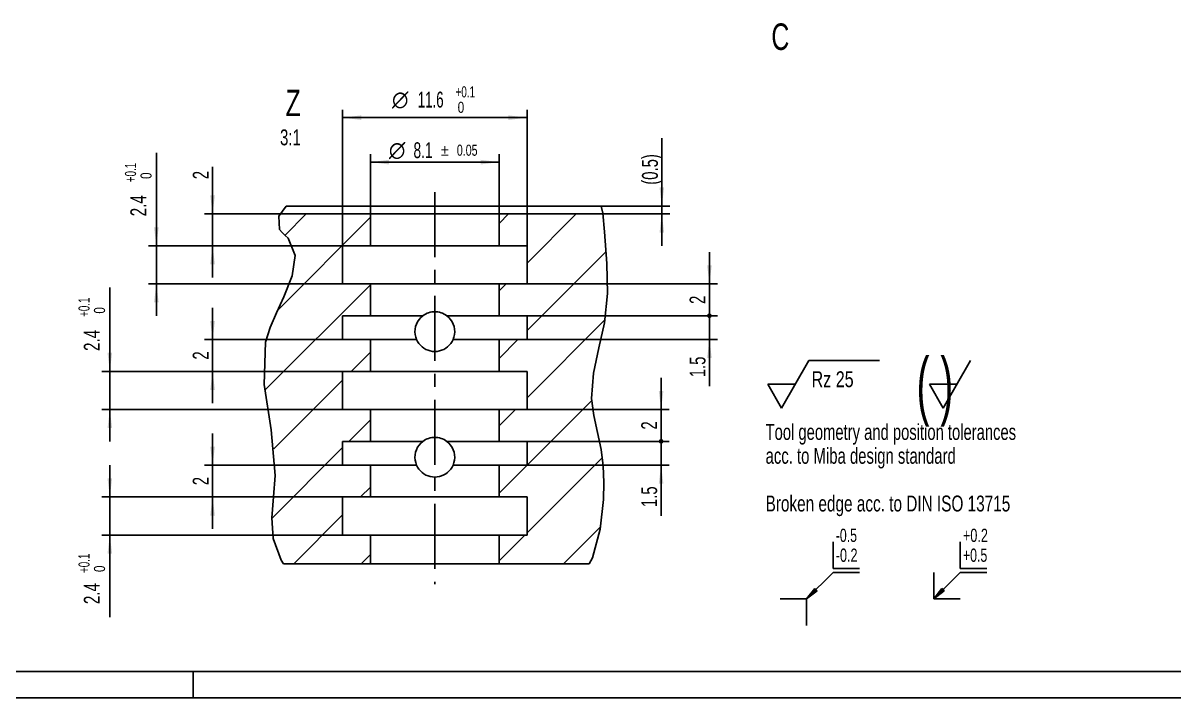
# Model space of a CAD drawing. Header units: millimetres. Extents: x 0 to 594, y 0 to 420.
# Drawn here: x 177.9 to 395.1, y 0 to 127.3 of the extents above; entities that cross this region are included whole.
import ezdxf
from ezdxf.enums import TextEntityAlignment as Align

# ---------------------------------------------------------------- set-up
doc = ezdxf.new("R2010")
doc.units = ezdxf.units.MM
doc.header["$LTSCALE"] = 32.67
doc.linetypes.add('CENTER', pattern=[0.6, 0.375, -0.075, 0.075, -0.075])
doc.layers.get('0').update_dxf_attribs({"linetype": 'CONTINUOUS'})
doc.layers.add('_AXIS', color=7, linetype='CONTINUOUS')
doc.layers.add('_DRAWING_DIM', color=7, linetype='CONTINUOUS')
doc.styles.get("Standard").update_dxf_attribs({"font": 'txt', "width": 0.7})
doc.styles.add('TEXTSTYLE_2', font='gdt')
doc.styles.add('TEXTSTYLE_3', font='txt', dxfattribs={"width": 0.6})
doc.styles.add('TEXTSTYLE_5', font='txt', dxfattribs={"width": 0.58})
doc.dimstyles.new('DIMSTYLE_1', dxfattribs={"dimtxt": 3, "dimasz": 3.5, "dimexe": 1.5, "dimexo": 0, "dimgap": 0.75, "dimtad": 1, "dimdec": 3, "dimlfac": 0.333333, "dimdsep": 46, "dimtxsty": 'STANDARD', "dimblk": '_FILLED', "dimblk1": '_FILLED', "dimblk2": '_FILLED', "dimcen": 0, "dimadec": 3, "dimazin": 2, "dimtp": 0.1, "dimtm": 0.1, "dimtfac": 1, "dimtdec": 3, "dimtofl": 0, "dimtmove": 0, "dimatfit": 3, "dimldrblk": '_FILLED', "dimfxl": 1, "dimtolj": 1, "dimarcsym": 0})
doc.dimstyles.new('DIMSTYLE_10', dxfattribs={"dimtxt": 3, "dimasz": 3.5, "dimexe": 1.5, "dimexo": 0, "dimgap": 0.75, "dimtad": 1, "dimdec": 3, "dimlfac": 0.333333, "dimdsep": 46, "dimtxsty": 'STANDARD', "dimblk": '_FILLED', "dimblk1": '_FILLED', "dimblk2": '_FILLED', "dimcen": 0, "dimadec": 3, "dimazin": 2, "dimtol": 1, "dimtp": 0.1, "dimtfac": 0.7, "dimtdec": 3, "dimtofl": 0, "dimtmove": 0, "dimatfit": 3, "dimldrblk": '_FILLED', "dimfxl": 1, "dimtolj": 1, "dimarcsym": 0})
doc.dimstyles.new('DIMSTYLE_11', dxfattribs={"dimtxt": 3, "dimasz": 3.5, "dimexe": 1.5, "dimexo": 0, "dimgap": 0.75, "dimtad": 1, "dimdec": 3, "dimlfac": 0.333333, "dimdsep": 46, "dimtxsty": 'STANDARD', "dimblk": '_FILLED', "dimblk1": '_FILLED', "dimblk2": '_FILLED', "dimcen": 0, "dimadec": 3, "dimazin": 2, "dimtol": 1, "dimtp": 0.05, "dimtm": 0.05, "dimtfac": 1, "dimtdec": 3, "dimtofl": 0, "dimtmove": 0, "dimatfit": 3, "dimldrblk": '_FILLED', "dimfxl": 1, "dimtolj": 1, "dimarcsym": 0})

# ---------------------------------------------------------------- blocks, each defined once
blk = doc.blocks.new('_FILLED')
at = {"color": 0, "linetype": 'BYBLOCK'}
blk.add_solid([(0, 0), (-1, 0.125), (-1, -0.125)], dxfattribs=at)
blk = doc.blocks.new('*D0')
at = {"layer": '_DRAWING_DIM', "color": 2, "linetype": 'CONTINUOUS'}
for p, q in [((298.42, 92.82), (298.42, 105.62)), ((298.42, 105.62), (298.42, 92.07)), ((286.33, 92.82), (299.92, 92.82)), ((286.97, 91.32), (299.92, 91.32)), ((298.42, 85.32), (298.42, 92.07)), ((298.42, 91.32), (298.42, 85.32))]:
    blk.add_line(p, q, dxfattribs=at)
at = {"layer": '_DRAWING_DIM', "color": 2, "linetype": 'CONTINUOUS', "xscale": 3.5, "yscale": 3.5, "zscale": 3.5}
for p, rotation in [((298.42, 92.82), 270), ((298.42, 91.32), 90)]:
    blk.add_blockref('_FILLED', p, dxfattribs=dict(at, rotation=rotation))
at = {"layer": '_DRAWING_DIM', "color": 2, "linetype": 'CONTINUOUS', "insert": (294.67, 96.83), "char_height": 3, "width": 13.1786, "attachment_point": 1, "rotation": 90, "line_spacing_factor": 0.9}
blk.add_mtext('(0.5)', dxfattribs=at)
blk = doc.blocks.new('*D21')
at = {"color": 2, "linetype": 'CONTINUOUS'}
for p, q in [((238.18, 85.32), (238.18, 110.99)), ((272.98, 85.32), (272.98, 110.99)), ((238.18, 109.49), (255.58, 109.49)), ((272.98, 109.49), (255.58, 109.49))]:
    blk.add_line(p, q, dxfattribs=at)
at = {"color": 2, "linetype": 'CONTINUOUS', "xscale": 3.5, "yscale": 3.5, "zscale": 3.5, "rotation": 180}
blk.add_blockref('_FILLED', (238.18, 109.49), dxfattribs=at)
at = {"color": 2, "linetype": 'CONTINUOUS', "xscale": 3.5, "yscale": 3.5, "zscale": 3.5}
blk.add_blockref('_FILLED', (272.98, 109.49), dxfattribs=at)
at = {"color": 2, "linetype": 'CONTINUOUS', "style": 'TEXTSTYLE_3'}
for s, width, p in [('+0.1', 0.660714, (261.33, 113.31)), (' 0', 0.785714, (260.2, 110.39))]:
    blk.add_text(s, height=2.1, dxfattribs=dict(at, width=width)).set_placement(p, align=Align.CENTER)
at = {"color": 2, "linetype": 'CONTINUOUS', "style": 'TEXTSTYLE_2'}
blk.add_text('n', height=3, dxfattribs=at).set_placement((249.05, 111.4), align=Align.CENTER)
at = {"color": 2, "linetype": 'CONTINUOUS', "width": 0.625}
blk.add_text('11.6', height=3, dxfattribs=at).set_placement((254.8, 111.4), align=Align.CENTER)
blk = doc.blocks.new('*D22')
at = {"color": 2, "linetype": 'CONTINUOUS'}
for p, q in [((203.03, 85.32), (203.03, 102.86)), ((203.03, 102.86), (203.03, 81.72)), ((238.18, 85.32), (201.53, 85.32)), ((203.03, 72.12), (203.03, 81.72)), ((238.18, 78.12), (201.53, 78.12)), ((203.03, 78.12), (203.03, 72.12))]:
    blk.add_line(p, q, dxfattribs=at)
at = {"color": 2, "linetype": 'CONTINUOUS', "xscale": 3.5, "yscale": 3.5, "zscale": 3.5}
for p, rotation in [((203.03, 85.32), 270), ((203.03, 78.12), 90)]:
    blk.add_blockref('_FILLED', p, dxfattribs=dict(at, rotation=rotation))
at = {"color": 2, "linetype": 'CONTINUOUS', "style": 'TEXTSTYLE_3'}
for s, width, p in [('+0.1', 0.660714, (199.2, 97.31)), (' 0', 0.785714, (202.13, 97.31))]:
    blk.add_text(s, height=2.1, rotation=90, dxfattribs=dict(at, width=width)).set_placement(p)
at = {"color": 2, "linetype": 'CONTINUOUS', "width": 0.714286}
blk.add_text('2.4', height=3, rotation=90, dxfattribs=at).set_placement((201.12, 90.88))
blk = doc.blocks.new('*D23')
at = {"color": 2, "linetype": 'CONTINUOUS'}
for p, q in [((194.25, 61.62), (194.25, 77.45)), ((194.25, 77.45), (194.25, 58.02)), ((238.18, 61.62), (192.75, 61.62)), ((194.25, 48.42), (194.25, 58.02)), ((238.18, 54.42), (192.75, 54.42)), ((194.25, 54.42), (194.25, 48.42))]:
    blk.add_line(p, q, dxfattribs=at)
at = {"color": 2, "linetype": 'CONTINUOUS', "xscale": 3.5, "yscale": 3.5, "zscale": 3.5}
for p, rotation in [((194.25, 61.62), 270), ((194.25, 54.42), 90)]:
    blk.add_blockref('_FILLED', p, dxfattribs=dict(at, rotation=rotation))
at = {"color": 2, "linetype": 'CONTINUOUS', "style": 'TEXTSTYLE_3'}
for s, width, p in [('+0.1', 0.660714, (190.43, 71.9)), (' 0', 0.785714, (193.35, 71.9))]:
    blk.add_text(s, height=2.1, rotation=90, dxfattribs=dict(at, width=width)).set_placement(p)
at = {"color": 2, "linetype": 'CONTINUOUS', "width": 0.714286}
blk.add_text('2.4', height=3, rotation=90, dxfattribs=at).set_placement((192.34, 65.47))
blk = doc.blocks.new('*D24')
at = {"color": 2, "linetype": 'CONTINUOUS'}
for p, q in [((194.25, 37.92), (194.25, 43.92)), ((194.25, 43.92), (194.25, 34.32)), ((238.18, 37.92), (192.75, 37.92)), ((194.25, 15.26), (194.25, 34.32)), ((238.18, 30.72), (192.75, 30.72)), ((194.25, 30.72), (194.25, 15.26))]:
    blk.add_line(p, q, dxfattribs=at)
at = {"color": 2, "linetype": 'CONTINUOUS', "xscale": 3.5, "yscale": 3.5, "zscale": 3.5}
for p, rotation in [((194.25, 37.92), 270), ((194.25, 30.72), 90)]:
    blk.add_blockref('_FILLED', p, dxfattribs=dict(at, rotation=rotation))
at = {"color": 2, "linetype": 'CONTINUOUS', "style": 'TEXTSTYLE_3'}
for s, width, p in [('+0.1', 0.660714, (190.43, 27.24)), (' 0', 0.785714, (193.35, 24.99))]:
    blk.add_text(s, height=2.1, rotation=90, dxfattribs=dict(at, width=width)).set_placement(p, align=Align.RIGHT)
at = {"color": 2, "linetype": 'CONTINUOUS', "width": 0.714286}
blk.add_text('2.4', height=3, rotation=90, dxfattribs=at).set_placement((192.34, 21.69), align=Align.RIGHT)
blk = doc.blocks.new('_DOT')
at = {"color": 0, "linetype": 'BYBLOCK'}
blk.add_line((-0.125, 0), (-1, 0), dxfattribs=at)
at = {"color": 0, "linetype": 'BYBLOCK', "const_width": 0.125}
blk.add_lwpolyline([(-0.0625, 0, 1), (0.0625, 0, 1)], format="xyb", close=True, dxfattribs=at)
blk = doc.blocks.new('*D25')
at = {"color": 2, "linetype": 'CONTINUOUS'}
for p, q in [((307.4, 72.12), (307.4, 78.12)), ((307.4, 78.12), (307.4, 69.87)), ((272.94, 72.12), (308.9, 72.12)), ((307.4, 58.85), (307.4, 69.87)), ((272.6, 67.62), (308.9, 67.62)), ((307.4, 67.62), (307.4, 58.85))]:
    blk.add_line(p, q, dxfattribs=at)
at = {"color": 2, "linetype": 'CONTINUOUS', "xscale": 3.5, "yscale": 3.5, "zscale": 3.5}
for name, p, rotation in [('_DOT', (307.4, 72.12), 270), ('_FILLED', (307.4, 67.62), 90)]:
    blk.add_blockref(name, p, dxfattribs=dict(at, rotation=rotation))
at = {"color": 2, "linetype": 'CONTINUOUS', "insert": (303.65, 64.42), "char_height": 3, "width": 8.3571, "attachment_point": 3, "rotation": 90, "line_spacing_factor": 0.9}
blk.add_mtext('1.5', dxfattribs=at)
blk = doc.blocks.new('*D26')
at = {"color": 2, "linetype": 'CONTINUOUS'}
for p, q in [((298.28, 48.42), (298.28, 54.42)), ((298.28, 54.42), (298.28, 46.17)), ((272.24, 48.42), (299.78, 48.42)), ((298.28, 34.35), (298.28, 46.17)), ((272.5, 43.92), (299.78, 43.92)), ((298.28, 43.92), (298.28, 34.35))]:
    blk.add_line(p, q, dxfattribs=at)
at = {"color": 2, "linetype": 'CONTINUOUS', "xscale": 3.5, "yscale": 3.5, "zscale": 3.5}
for name, p, rotation in [('_DOT', (298.28, 48.42), 270), ('_FILLED', (298.28, 43.92), 90)]:
    blk.add_blockref(name, p, dxfattribs=dict(at, rotation=rotation))
at = {"color": 2, "linetype": 'CONTINUOUS', "insert": (294.53, 39.92), "char_height": 3, "width": 8.3571, "attachment_point": 3, "rotation": 90, "line_spacing_factor": 0.9}
blk.add_mtext('1.5', dxfattribs=at)
blk = doc.blocks.new('*D27')
at = {"color": 2, "linetype": 'CONTINUOUS'}
for p, q in [((307.4, 78.12), (307.4, 84.12)), ((307.4, 84.12), (307.4, 75.12)), ((272.93, 78.12), (308.9, 78.12)), ((307.4, 66.12), (307.4, 75.12)), ((272.63, 72.12), (308.9, 72.12)), ((307.4, 72.12), (307.4, 66.12))]:
    blk.add_line(p, q, dxfattribs=at)
at = {"color": 2, "linetype": 'CONTINUOUS', "xscale": 3.5, "yscale": 3.5, "zscale": 3.5}
for name, p, rotation in [('_FILLED', (307.4, 78.12), 270), ('_DOT', (307.4, 72.12), 90)]:
    blk.add_blockref(name, p, dxfattribs=dict(at, rotation=rotation))
at = {"color": 2, "linetype": 'CONTINUOUS', "insert": (303.65, 75.12), "char_height": 3, "width": 3.5357, "attachment_point": 2, "rotation": 90, "line_spacing_factor": 0.9}
blk.add_mtext('2', dxfattribs=at)
blk = doc.blocks.new('*D28')
at = {"color": 2, "linetype": 'CONTINUOUS'}
for p, q in [((213.64, 67.62), (213.64, 73.62)), ((213.64, 73.62), (213.64, 64.62)), ((238.64, 67.62), (212.14, 67.62)), ((213.64, 55.62), (213.64, 64.62)), ((238.77, 61.62), (212.14, 61.62)), ((213.64, 61.62), (213.64, 55.62))]:
    blk.add_line(p, q, dxfattribs=at)
at = {"color": 2, "linetype": 'CONTINUOUS', "xscale": 3.5, "yscale": 3.5, "zscale": 3.5}
for p, rotation in [((213.64, 67.62), 270), ((213.64, 61.62), 90)]:
    blk.add_blockref('_FILLED', p, dxfattribs=dict(at, rotation=rotation))
at = {"color": 2, "linetype": 'CONTINUOUS', "insert": (209.89, 64.62), "char_height": 3, "width": 3.5357, "attachment_point": 2, "rotation": 90, "line_spacing_factor": 0.9}
blk.add_mtext('2', dxfattribs=at)
blk = doc.blocks.new('*D29')
at = {"color": 2, "linetype": 'CONTINUOUS'}
for p, q in [((298.28, 54.42), (298.28, 60.42)), ((298.28, 60.42), (298.28, 51.42)), ((272.83, 54.42), (299.78, 54.42)), ((298.28, 42.42), (298.28, 51.42)), ((272.7, 48.42), (299.78, 48.42)), ((298.28, 48.42), (298.28, 42.42))]:
    blk.add_line(p, q, dxfattribs=at)
at = {"color": 2, "linetype": 'CONTINUOUS', "xscale": 3.5, "yscale": 3.5, "zscale": 3.5}
for name, p, rotation in [('_FILLED', (298.28, 54.42), 270), ('_DOT', (298.28, 48.42), 90)]:
    blk.add_blockref(name, p, dxfattribs=dict(at, rotation=rotation))
at = {"color": 2, "linetype": 'CONTINUOUS', "insert": (294.53, 51.42), "char_height": 3, "width": 3.5357, "attachment_point": 2, "rotation": 90, "line_spacing_factor": 0.9}
blk.add_mtext('2', dxfattribs=at)
blk = doc.blocks.new('*D30')
at = {"color": 2, "linetype": 'CONTINUOUS'}
for p, q in [((213.64, 43.92), (213.64, 49.92)), ((213.64, 49.92), (213.64, 40.92)), ((243.43, 43.92), (212.14, 43.92)), ((213.64, 31.92), (213.64, 40.92)), ((243.43, 37.92), (212.14, 37.92)), ((213.64, 37.92), (213.64, 31.92))]:
    blk.add_line(p, q, dxfattribs=at)
at = {"color": 2, "linetype": 'CONTINUOUS', "xscale": 3.5, "yscale": 3.5, "zscale": 3.5}
for p, rotation in [((213.64, 43.92), 270), ((213.64, 37.92), 90)]:
    blk.add_blockref('_FILLED', p, dxfattribs=dict(at, rotation=rotation))
at = {"color": 2, "linetype": 'CONTINUOUS', "insert": (209.89, 40.92), "char_height": 3, "width": 3.5357, "attachment_point": 2, "rotation": 90, "line_spacing_factor": 0.9}
blk.add_mtext('2', dxfattribs=at)
blk = doc.blocks.new('*D31')
at = {"color": 2, "linetype": 'CONTINUOUS'}
for p, q in [((243.43, 91.32), (243.43, 102.6)), ((267.73, 91.32), (267.73, 102.6)), ((243.43, 101.1), (255.58, 101.1)), ((267.73, 101.1), (255.58, 101.1))]:
    blk.add_line(p, q, dxfattribs=at)
at = {"color": 2, "linetype": 'CONTINUOUS', "xscale": 3.5, "yscale": 3.5, "zscale": 3.5, "rotation": 180}
blk.add_blockref('_FILLED', (243.43, 101.1), dxfattribs=at)
at = {"color": 2, "linetype": 'CONTINUOUS', "xscale": 3.5, "yscale": 3.5, "zscale": 3.5}
blk.add_blockref('_FILLED', (267.73, 101.1), dxfattribs=at)
at = {"color": 2, "linetype": 'CONTINUOUS', "style": 'TEXTSTYLE_2'}
for s, height, p in [('n', 3, (248.46, 101.85)), ('`', 2.1, (257.47, 102.3))]:
    blk.add_text(s, height=height, dxfattribs=at).set_placement(p, align=Align.CENTER)
at = {"color": 2, "linetype": 'CONTINUOUS'}
for s, height, width, p in [('8.1', 3, 0.642857, (253.35, 101.85)), ('0.05', 2.1, 0.714286, (261.69, 102.3))]:
    blk.add_text(s, height=height, dxfattribs=dict(at, width=width)).set_placement(p, align=Align.CENTER)
blk = doc.blocks.new('*D35')
at = {"color": 2, "linetype": 'CONTINUOUS'}
for p, q in [((213.64, 91.32), (213.64, 100.24)), ((213.64, 100.24), (213.64, 88.32)), ((226.77, 91.32), (212.14, 91.32)), ((213.64, 79.32), (213.64, 88.32)), ((238.25, 85.32), (212.14, 85.32)), ((213.64, 85.32), (213.64, 79.32))]:
    blk.add_line(p, q, dxfattribs=at)
at = {"color": 2, "linetype": 'CONTINUOUS', "xscale": 3.5, "yscale": 3.5, "zscale": 3.5}
for p, rotation in [((213.64, 91.32), 270), ((213.64, 85.32), 90)]:
    blk.add_blockref('_FILLED', p, dxfattribs=dict(at, rotation=rotation))
at = {"color": 2, "linetype": 'CONTINUOUS', "insert": (209.89, 97.88), "char_height": 3, "width": 3.5357, "attachment_point": 1, "rotation": 90, "line_spacing_factor": 0.9}
blk.add_mtext('2', dxfattribs=at)
blk = doc.blocks.new('FORMAT_ADDON_BL3', base_point=(356.57, 38.94))
at = {"color": 5, "linetype": 'CONTINUOUS'}
for p, q in [((321, 54.69), (326.19, 63.69)), ((326.19, 63.69), (339.49, 63.69)), ((318.4, 59.19), (321, 54.69)), ((318.4, 59.19), (323.59, 59.19)), ((330.74, 24.44), (330.74, 29.44)), ((354.74, 24.44), (354.74, 29.44)), ((330.74, 24.44), (335.74, 24.44)), ((354.74, 24.44), (359.74, 24.44)), ((325.74, 18.69), (330.74, 23.69)), ((335.74, 23.69), (330.74, 23.69)), ((349.74, 18.69), (354.74, 23.69)), ((359.74, 23.69), (354.74, 23.69)), ((327.29, 20.68), (325.74, 18.69)), ((327.73, 20.24), (325.74, 18.69)), ((327.51, 20.46), (327.29, 20.68)), ((327.51, 20.46), (327.73, 20.24)), ((351.29, 20.68), (349.74, 18.69)), ((351.73, 20.24), (349.74, 18.69)), ((351.51, 20.46), (351.29, 20.68)), ((351.51, 20.46), (351.73, 20.24))]:
    blk.add_line(p, q, dxfattribs=at)
at = {"color": 2, "linetype": 'CONTINUOUS'}
for p, q in [((351.5, 54.69), (356.69, 63.69)), ((354.09, 59.19), (348.9, 59.19)), ((348.9, 59.19), (351.5, 54.69))]:
    blk.add_line(p, q, dxfattribs=at)
at = {"color": 7, "linetype": 'CONTINUOUS'}
for p, q in [((349.74, 18.69), (349.74, 23.69)), ((320.74, 18.69), (325.74, 18.69)), ((325.74, 18.69), (325.74, 13.69)), ((349.74, 18.69), (354.74, 18.69))]:
    blk.add_line(p, q, dxfattribs=at)
at = {"color": 2, "linetype": 'CONTINUOUS'}
for points in [[(325.74, 18.69), (327.29, 20.68), (327.73, 20.24), (327.51, 20.46)], [(349.74, 18.69), (351.29, 20.68), (351.73, 20.24), (351.51, 20.46)]]:
    blk.add_solid(points, dxfattribs=at)
for s, height, width, p in [('( )', 10, 0.547619, (346.5, 54.19)), ('-0.5', 2.5, 0.696429, (331.24, 29.44)), ('+0.2', 2.5, 0.714286, (355.24, 29.44)), ('-0.2', 2.5, 0.714286, (331.24, 25.69)), ('+0.5', 2.5, 0.696429, (355.24, 25.69))]:
    blk.add_text(s, height=height, dxfattribs=dict(at, width=width)).set_placement(p)
at = {"color": 5, "linetype": 'CONTINUOUS', "style": 'TEXTSTYLE_5', "width": 0.757143}
blk.add_text('Rz 25', height=3, dxfattribs=at).set_placement((326.68, 58.64))
at = {"color": 5, "linetype": 'CONTINUOUS'}
for s, width, p in [('Tool geometry and position tolerances', 0.694981, (318, 48.69)), ('acc. to Miba design standard', 0.69983, (318, 44.19)), ('Broken edge acc. to DIN ISO 13715', 0.721501, (318, 35.19))]:
    blk.add_text(s, height=3, dxfattribs=dict(at, width=width)).set_placement(p)

msp = doc.modelspace()

# ---------------------------------------------------------------- hatches: boundary and pattern name
at = {"linetype": 'CONTINUOUS'}
h = msp.add_hatch(dxfattribs=at)
h.set_pattern_fill('A', color=2, scale=9, angle=45, style=0, pattern_type=0)
h.set_pattern_definition([(45, (0, 0), (-6.36396, 6.36396), [])])
edge = h.paths.add_edge_path()
edge.add_line((267.7268, 91.3206), (287.2784, 91.3206))
edge.add_spline(control_points=[(287.2784, 91.3206), (287.3768, 90.4322), (287.5632, 88.5834), (287.7902, 85.5653), (288.0294, 82.3883), (288.1861, 79.0024), (288.1527, 75.3241), (287.7876, 71.2768), (286.6593, 66.4334), (285.589, 62.1653), (285.0582, 58.3808), (285.1605, 55.1849), (285.9154, 51.5061), (286.9628, 47.5105), (287.5433, 42.9524), (287.5091, 39.3804), (287.3959, 37.4743)], knot_values=[0, 0, 0, 0, 0.07142857, 0.14285714, 0.21428571, 0.28571429, 0.35714286, 0.42857143, 0.5, 0.57142857, 0.64285714, 0.71428571, 0.78571429, 0.85714286, 0.92857143, 1, 1, 1, 1], degree=3, periodic=0)
edge.add_spline(control_points=[(287.3959, 37.4743), (287.3099, 35.8088), (287.0089, 32.687), (286.157, 28.5738), (285.3477, 26.3287), (284.8806, 25.3206)], knot_values=[0, 0, 0, 0, 0.33333333, 0.66666667, 1, 1, 1, 1], degree=3, periodic=0)
edge.add_line((284.8806, 25.3206), (267.7268, 25.3206))
edge.add_line((267.7268, 25.3206), (267.7268, 30.7206))
edge.add_line((267.7268, 30.7206), (272.9768, 30.7206))
edge.add_line((272.9768, 30.7206), (272.9768, 37.9206))
edge.add_line((272.9768, 37.9206), (267.7268, 37.9206))
edge.add_line((267.7268, 37.9206), (267.7268, 43.9206))
edge.add_line((267.7268, 43.9206), (272.9768, 43.9206))
edge.add_line((272.9768, 43.9206), (272.9768, 48.4206))
edge.add_line((272.9768, 48.4206), (267.7268, 48.4206))
edge.add_line((267.7268, 48.4206), (267.7268, 54.4206))
edge.add_line((267.7268, 54.4206), (272.9768, 54.4206))
edge.add_line((272.9768, 54.4206), (272.9768, 61.6206))
edge.add_line((272.9768, 61.6206), (267.7268, 61.6206))
edge.add_line((267.7268, 61.6206), (267.7268, 67.6206))
edge.add_line((267.7268, 67.6206), (272.9768, 67.6206))
edge.add_line((272.9768, 67.6206), (272.9768, 72.1206))
edge.add_line((272.9768, 72.1206), (267.7268, 72.1206))
edge.add_line((267.7268, 72.1206), (267.7268, 78.1206))
edge.add_line((267.7268, 78.1206), (272.9768, 78.1206))
edge.add_line((272.9768, 78.1206), (272.9768, 85.3206))
edge.add_line((272.9768, 85.3206), (267.7268, 85.3206))
edge.add_line((267.7268, 85.3206), (267.7268, 91.3206))
edge = h.paths.add_edge_path()
edge.add_line((226.3656, 91.3206), (243.4268, 91.3206))
edge.add_line((243.4268, 91.3206), (243.4268, 85.3206))
edge.add_line((243.4268, 85.3206), (238.1768, 85.3206))
edge.add_line((238.1768, 85.3206), (238.1768, 78.1206))
edge.add_line((238.1768, 78.1206), (243.4268, 78.1206))
edge.add_line((243.4268, 78.1206), (243.4268, 72.1206))
edge.add_line((243.4268, 72.1206), (238.1768, 72.1206))
edge.add_line((238.1768, 72.1206), (238.1768, 67.6206))
edge.add_line((238.1768, 67.6206), (243.4268, 67.6206))
edge.add_line((243.4268, 67.6206), (243.4268, 61.6206))
edge.add_line((243.4268, 61.6206), (238.1768, 61.6206))
edge.add_line((238.1768, 61.6206), (238.1768, 54.4206))
edge.add_line((238.1768, 54.4206), (243.4268, 54.4206))
edge.add_line((243.4268, 54.4206), (243.4268, 48.4206))
edge.add_line((243.4268, 48.4206), (238.1768, 48.4206))
edge.add_line((238.1768, 48.4206), (238.1768, 43.9206))
edge.add_line((238.1768, 43.9206), (243.4268, 43.9206))
edge.add_line((243.4268, 43.9206), (243.4268, 37.9206))
edge.add_line((243.4268, 37.9206), (238.1768, 37.9206))
edge.add_line((238.1768, 37.9206), (238.1768, 30.7206))
edge.add_line((238.1768, 30.7206), (243.4268, 30.7206))
edge.add_line((243.4268, 30.7206), (243.4268, 25.3206))
edge.add_line((243.4268, 25.3206), (226.9559, 25.3206))
edge.add_spline(control_points=[(226.9559, 25.3206), (226.3977, 26.2721), (225.497, 28.1552), (224.8659, 30.7671), (224.7357, 33.6246), (225.0292, 37.0089), (225.4691, 40.7542), (225.513, 45.0284), (224.8735, 49.9443), (223.8948, 55.3279), (223.2171, 59.9683), (223.0987, 63.8804), (223.5387, 67.1483), (224.5565, 70.1403), (225.7863, 72.8265), (226.9775, 75.363), (228.0494, 77.8439), (228.8314, 80.1463), (229.2282, 82.1529), (229.2446, 83.8274), (228.9372, 85.1718), (228.3763, 86.2492), (227.6075, 87.0809), (226.8086, 87.7438), (226.4467, 88.1632), (226.2925, 88.3598)], knot_values=[0, 0, 0, 0, 0.04347826, 0.08695652, 0.13043478, 0.17391304, 0.2173913, 0.26086957, 0.30434783, 0.34782609, 0.39130435, 0.43478261, 0.47826087, 0.52173913, 0.56521739, 0.60869565, 0.65217391, 0.69565217, 0.73913043, 0.7826087, 0.82608696, 0.86956522, 0.91304348, 0.95652174, 1, 1, 1, 1], degree=3, periodic=0)
edge.add_spline(control_points=[(226.2925, 88.3598), (226.1624, 88.5456), (225.9663, 88.9437), (225.8593, 89.5929), (225.9538, 90.3773), (226.2005, 90.9911), (226.3656, 91.3206)], knot_values=[0, 0, 0, 0, 0.25, 0.5, 0.75, 1, 1, 1, 1], degree=3, periodic=0)

# ---------------------------------------------------------------- linework, layer by layer
at = {"color": 2, "linetype": 'CONTINUOUS'}
for p, q in [((226.1627, 90.88), (227.5349, 92.8206)), ((286.9682, 92.8206), (287.2589, 91.4618)), ((287.2589, 91.4618), (287.6003, 87.951)), ((226.2925, 88.3598), (226.1627, 90.88)), ((226.7751, 87.8108), (226.2925, 88.3598)), ((227.3569, 87.277), (226.7751, 87.8108)), ((227.9274, 86.7249), (227.3569, 87.277)), ((287.6003, 87.951), (288.0372, 81.993)), ((229.2116, 83.4841), (227.9274, 86.7249)), ((228.6298, 79.6175), (229.2116, 83.4841)), ((288.0372, 81.993), (288.1437, 76.3393)), ((227.1099, 75.6895), (228.6298, 79.6175)), ((288.1437, 76.3393), (287.6003, 70.7849)), ((225.7297, 72.6842), (227.1099, 75.6895)), ((224.5144, 69.8751), (225.7297, 72.6842)), ((223.6358, 67.1064), (224.5144, 69.8751)), ((287.6003, 70.7849), (286.5457, 66.0414)), ((223.3798, 59.1153), (223.6358, 67.1064)), ((286.5457, 66.0414), (285.4957, 61.2603)), ((285.4957, 61.2603), (285.1479, 56.4797)), ((224.7174, 50.6199), (223.3798, 59.1153)), ((285.1479, 56.4797), (285.5692, 53.2743)), ((285.5692, 53.2743), (286.2933, 50.0761)), ((225.4751, 41.9702), (224.7174, 50.6199)), ((286.2933, 50.0761), (286.9872, 46.8748)), ((286.9872, 46.8748), (287.3761, 43.7804)), ((287.3761, 43.7804), (287.4915, 40.6536)), ((225.1493, 37.9442), (225.4751, 41.9702)), ((287.4915, 40.6536), (287.3959, 37.4743)), ((224.8132, 33.9854), (225.1493, 37.9442)), ((287.3959, 37.4743), (286.7914, 31.8342)), ((225.0663, 30.1174), (224.8132, 33.9854)), ((286.7914, 31.8342), (285.3522, 26.4349)), ((226.578, 25.987), (225.0663, 30.1174)), ((285.3522, 26.4349), (284.7218, 25.3206)), ((227.0523, 25.3206), (226.578, 25.987))]:
    msp.add_line(p, q, dxfattribs=at)
at = {"color": 7, "linetype": 'CONTINUOUS'}
for p, q in [((226.4743, 91.3206), (287.2726, 91.3206)), ((227.5349, 92.8206), (286.9682, 92.8206)), ((243.4268, 91.3206), (243.4268, 85.3206)), ((267.7268, 91.3206), (267.7268, 85.3206)), ((238.1768, 85.3206), (238.1768, 78.1206)), ((238.1768, 85.3206), (272.9768, 85.3206)), ((272.9768, 85.3206), (272.9768, 78.1206)), ((238.1768, 78.1206), (272.9768, 78.1206)), ((243.4268, 78.1206), (243.4268, 72.1206)), ((267.7268, 78.1206), (267.7268, 72.1206)), ((238.1768, 72.1206), (238.1768, 67.6206)), ((238.1768, 72.1206), (253.3268, 72.1206)), ((257.8268, 72.1206), (272.9768, 72.1206)), ((272.9768, 72.1206), (272.9768, 67.6206)), ((238.1768, 67.6206), (252.1399, 67.6206)), ((243.4268, 67.6206), (243.4268, 61.6206)), ((259.0138, 67.6206), (272.9768, 67.6206)), ((267.7268, 67.6206), (267.7268, 61.6206)), ((238.1768, 61.6206), (238.1768, 54.4206)), ((238.1768, 61.6206), (272.9768, 61.6206)), ((272.9768, 61.6206), (272.9768, 54.4206)), ((238.1768, 54.4206), (272.9768, 54.4206)), ((243.4268, 54.4206), (243.4268, 48.4206)), ((267.7268, 54.4206), (267.7268, 48.4206)), ((238.1768, 48.4206), (238.1768, 43.9206)), ((238.1768, 48.4206), (253.3268, 48.4206)), ((257.8268, 48.4206), (272.9768, 48.4206)), ((272.9768, 48.4206), (272.9768, 43.9206)), ((238.1768, 43.9206), (252.1399, 43.9206)), ((243.4268, 43.9206), (243.4268, 37.9206)), ((259.0138, 43.9206), (272.9768, 43.9206)), ((267.7268, 43.9206), (267.7268, 37.9206)), ((238.1768, 37.9206), (238.1768, 30.7206)), ((238.1768, 37.9206), (272.9768, 37.9206)), ((272.9768, 37.9206), (272.9768, 30.7206)), ((238.1768, 30.7206), (272.9768, 30.7206)), ((243.4268, 30.7206), (243.4268, 25.3206)), ((267.7268, 30.7206), (267.7268, 25.3206)), ((227.0523, 25.3206), (284.7218, 25.3206)), ((5, 5), (589, 5)), ((594, 0), (0, 0))]:
    msp.add_line(p, q, dxfattribs=at)
at = {"color": 5, "linetype": 'CONTINUOUS'}
msp.add_line((210, 0), (210, 5), dxfattribs=at)
at = {"color": 7, "linetype": 'CONTINUOUS'}
for points in [[(252.1399, 67.6206), (251.9699, 68.0966), (251.8658, 68.5813), (251.8275, 69.079), (251.8547, 69.5768), (251.9478, 70.065), (252.105, 70.5378), (252.3266, 70.9897), (252.607, 71.4103), (252.9395, 71.7857), (253.3268, 72.1206), (253.5771, 72.293), (253.8398, 72.444), (254.1164, 72.5743), (254.4027, 72.682), (254.6964, 72.7654), (254.9927, 72.8248), (255.2856, 72.8598), (255.5768, 72.8706)], [(255.5768, 72.8706), (255.868, 72.8598), (256.1609, 72.8248), (256.4573, 72.7654), (256.751, 72.682), (257.0373, 72.5743), (257.3139, 72.444), (257.5766, 72.293), (257.8268, 72.1206)], [(257.8268, 72.1206), (258.2163, 71.7831), (258.5497, 71.4064), (258.8294, 70.986), (259.0499, 70.535), (259.2065, 70.0624), (259.2992, 69.5747), (259.3262, 69.0782), (259.2879, 68.5816), (259.1838, 68.0971), (259.0138, 67.6206)], [(255.5768, 65.3706), (255.1506, 65.3943), (254.7304, 65.4674), (254.3128, 65.5907), (253.9097, 65.7615), (253.5302, 65.9785), (253.1778, 66.2383), (252.8568, 66.5402), (252.5731, 66.8755), (252.3354, 67.2346), (252.1399, 67.6206)], [(259.0138, 67.6206), (258.8208, 67.2392), (258.5872, 66.8844), (258.3104, 66.5538), (257.9954, 66.2548), (257.6448, 65.9927), (257.264, 65.7716), (256.8562, 65.5965), (256.4327, 65.4696), (256.0076, 65.3947), (255.5768, 65.3706)], [(252.1399, 43.9206), (251.9699, 44.3966), (251.8658, 44.8813), (251.8275, 45.379), (251.8547, 45.8768), (251.9478, 46.365), (252.105, 46.8378), (252.3266, 47.2897), (252.607, 47.7103), (252.9395, 48.0857), (253.3268, 48.4206), (253.5771, 48.593), (253.8398, 48.744), (254.1164, 48.8743), (254.4027, 48.982), (254.6964, 49.0654), (254.9927, 49.1248), (255.2856, 49.1598), (255.5768, 49.1706)], [(255.5768, 49.1706), (255.868, 49.1598), (256.1609, 49.1248), (256.4573, 49.0654), (256.751, 48.982), (257.0373, 48.8743), (257.3139, 48.744), (257.5766, 48.593), (257.8268, 48.4206)], [(257.8268, 48.4206), (258.2163, 48.0831), (258.5497, 47.7064), (258.8294, 47.286), (259.0499, 46.835), (259.2065, 46.3624), (259.2992, 45.8747), (259.3262, 45.3782), (259.2879, 44.8816), (259.1838, 44.3971), (259.0138, 43.9206)], [(255.5768, 41.6706), (255.1506, 41.6943), (254.7304, 41.7674), (254.3128, 41.8907), (253.9097, 42.0615), (253.5302, 42.2785), (253.1778, 42.5383), (252.8568, 42.8402), (252.5731, 43.1755), (252.3354, 43.5346), (252.1399, 43.9206)], [(259.0138, 43.9206), (258.8208, 43.5392), (258.5872, 43.1844), (258.3104, 42.8538), (257.9954, 42.5547), (257.6448, 42.2927), (257.264, 42.0716), (256.8562, 41.8965), (256.4327, 41.7696), (256.0076, 41.6947), (255.5768, 41.6706)]]:
    msp.add_lwpolyline(points, dxfattribs=at)
at = {"layer": '_AXIS', "color": 7, "linetype": 'CENTER'}
msp.add_line((255.5768, 95.4486), (255.5768, 21.4682), dxfattribs=at)

# ---------------------------------------------------------------- block references
at = {"color": 2, "linetype": 'CONTINUOUS'}
msp.add_blockref('FORMAT_ADDON_BL3', (356.5668, 38.9386), dxfattribs=at)

# ---------------------------------------------------------------- texts
at = {"color": 7, "linetype": 'CONTINUOUS', "insert": (319.089, 127.2697), "char_height": 5, "width": 6.25, "attachment_point": 1, "line_spacing_factor": 0.9}
msp.add_mtext('C', dxfattribs=at)
at = {"color": 2, "linetype": 'CONTINUOUS', "insert": (230.2758, 114.7721), "char_height": 5, "width": 7.392857, "attachment_point": 3, "line_spacing_factor": 0.9}
msp.add_mtext('Z\\P\\H3.0;3:1', dxfattribs=at)

# ---------------------------------------------------------------- dimensions: what is measured, and where the dimension line sits
at = {"color": 2, "linetype": 'CONTINUOUS'}
for base, p1, p2, dimstyle, picture, middle in [((272.9768, 109.4871), (238.1768, 85.3206), (272.9768, 85.3206), 'DIMSTYLE_10', '*D21', (255.5768, 109.4871)), ((267.7268, 101.1037), (243.4268, 91.3206), (267.7268, 91.3206), 'DIMSTYLE_11', '*D31', (255.5768, 101.1037))]:
    dim = msp.add_linear_dim(base=base, p1=p1, p2=p2, text='%%c<>', dimstyle=dimstyle, dxfattribs=at)
    dim.commit()
    dim.dimension.update_dxf_attribs({"geometry": picture, "text_midpoint": middle, "dimtype": 160})
for base, p1, p2, dimstyle, picture, middle in [((203.0297, 78.1206), (238.1768, 85.3206), (238.1768, 78.1206), 'DIMSTYLE_10', '*D22', (203.0297, 96.8701)), ((213.637, 85.3206), (226.7744, 91.3206), (238.255, 85.3206), 'DIMSTYLE_1', '*D35', (213.637, 98.6333)), ((194.2518, 54.4206), (238.1768, 61.6206), (238.1768, 54.4206), 'DIMSTYLE_10', '*D23', (194.2518, 71.4605)), ((213.637, 61.6206), (238.6372, 67.6206), (238.7702, 61.6206), 'DIMSTYLE_1', '*D28', (213.637, 64.192)), ((213.637, 37.9206), (243.4268, 43.9206), (243.4268, 37.9206), 'DIMSTYLE_1', '*D30', (213.637, 40.492)), ((194.2518, 30.7206), (238.1768, 37.9206), (238.1768, 30.7206), 'DIMSTYLE_10', '*D24', (194.2518, 21.2532))]:
    dim = msp.add_linear_dim(base=base, p1=p1, p2=p2, angle=270, dimstyle=dimstyle, dxfattribs=at)
    dim.commit()
    dim.dimension.update_dxf_attribs({"geometry": picture, "text_midpoint": middle, "dimtype": 160})
for base, p1, p2, override, picture, middle in [((307.3997, 72.1206), (272.9299, 78.1206), (272.6305, 72.1206), {"dimblk2": 'DOT', "dimsah": 1}, '*D27', (307.3997, 74.692)), ((307.3997, 67.6206), (272.9352, 72.1206), (272.6026, 67.6206), {"dimblk1": 'DOT', "dimsah": 1}, '*D25', (307.3997, 61.2036)), ((298.2793, 48.4206), (272.8301, 54.4206), (272.697, 48.4206), {"dimblk2": 'DOT', "dimsah": 1}, '*D29', (298.2793, 50.992)), ((298.2793, 43.9206), (272.2367, 48.4206), (272.5028, 43.9206), {"dimblk1": 'DOT', "dimsah": 1}, '*D26', (298.2793, 36.7072))]:
    dim = msp.add_linear_dim(base=base, p1=p1, p2=p2, angle=270, dimstyle='DIMSTYLE_1', override=override, dxfattribs=at)
    dim.commit()
    dim.dimension.update_dxf_attribs({"geometry": picture, "text_midpoint": middle, "dimtype": 160})
at = {"layer": '_DRAWING_DIM', "color": 2, "linetype": 'CONTINUOUS'}
dim = msp.add_linear_dim(base=(298.4203, 91.3206), p1=(286.3299, 92.8206), p2=(286.9723, 91.3206), angle=270, text='(<>)', dimstyle='DIMSTYLE_1', dxfattribs=at)
dim.commit()
dim.dimension.update_dxf_attribs({"geometry": '*D0', "text_midpoint": (298.4203, 101.2273), "dimtype": 160})

doc.saveas('drawing.dxf')
